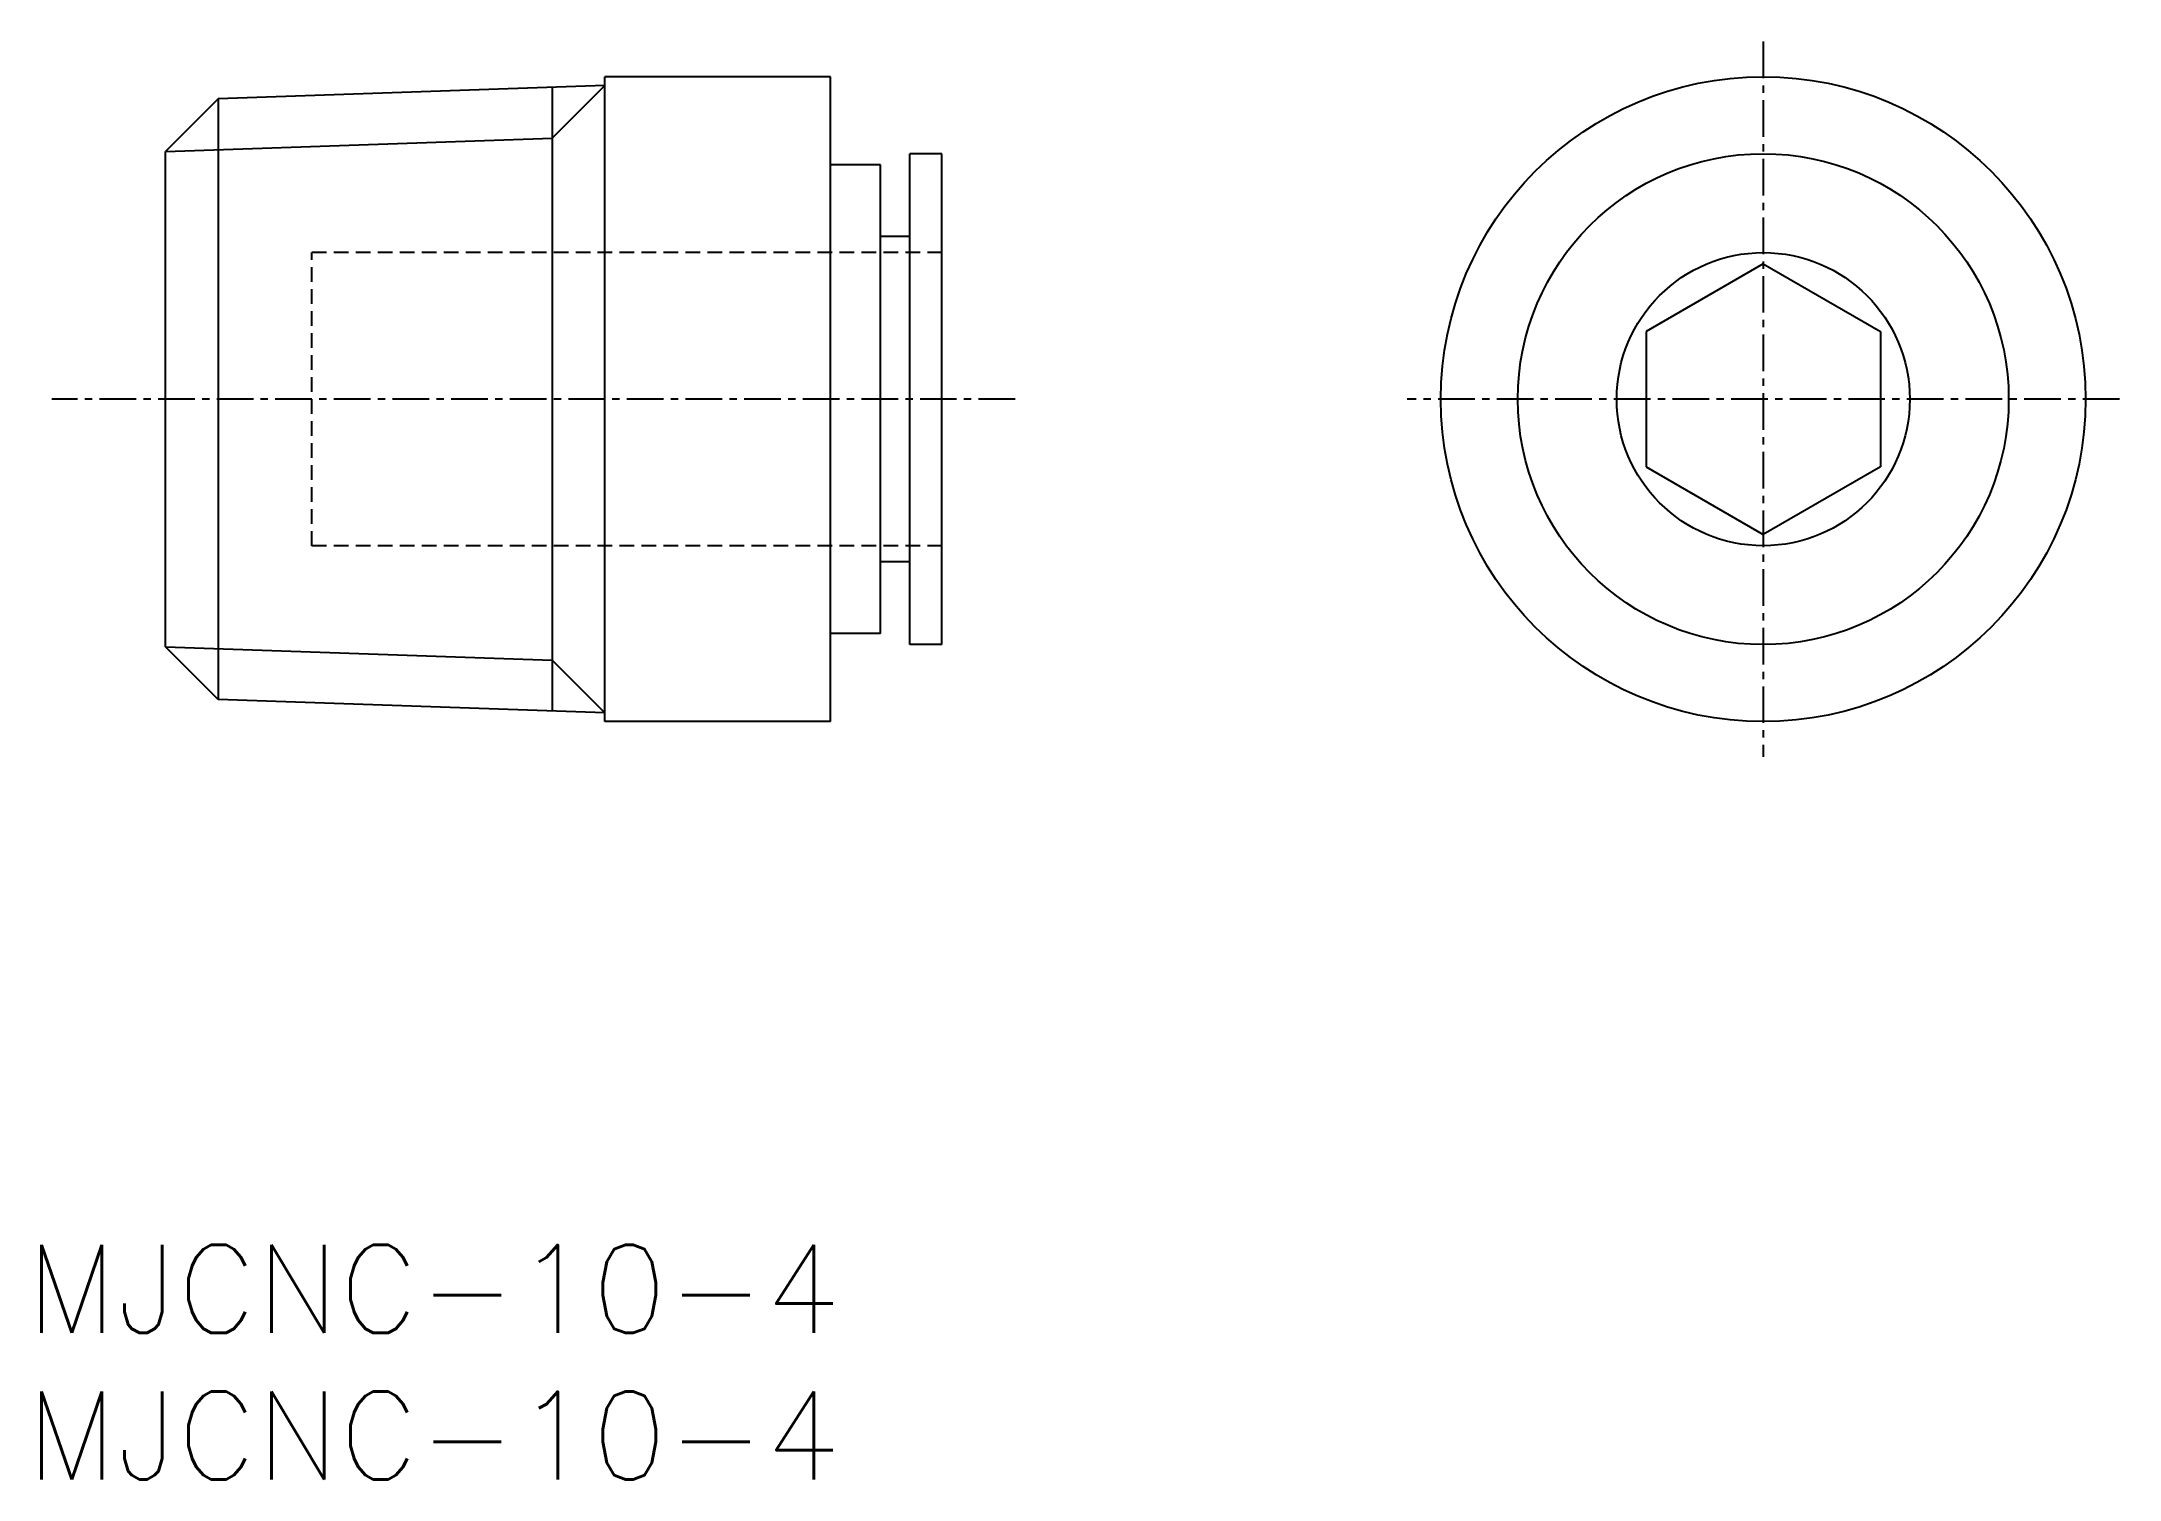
# Model space of a CAD drawing. Extents: x 0.5 to 71.4, y 0 to 49.1.
import ezdxf

# ---------------------------------------------------------------- set-up
doc = ezdxf.new("R2010")
doc.units = 0
doc.linetypes.add('CENTER', pattern=[2, 1.25, -0.25, 0.25, -0.25])
doc.linetypes.add('DASHED', pattern=[0.75, 0.5, -0.25])
doc.layers.get('0').update_dxf_attribs({"linetype": 'CONTINUOUS'})
doc.layers.add('CENTER', color=1, linetype='CENTER')
doc.styles.get("Standard").update_dxf_attribs({"font": 'txt.shx'})

# ---------------------------------------------------------------- blocks, each defined once
blk = doc.blocks.new('*U4')
at = {"color": 7, "linetype": 'CONTINUOUS'}
blk.add_text('MJCNC-10-4', height=3, dxfattribs=at).set_placement((0, 0))
blk = doc.blocks.new('*U5')
at = {"color": 7, "linetype": 'CONTINUOUS'}
blk.add_text('MJCNC-10-4', height=3, dxfattribs=at).set_placement((0, 5))

msp = doc.modelspace()

# ---------------------------------------------------------------- linework, layer by layer
at = {"color": 7, "linetype": 'CONTINUOUS'}
for p, q in [((19.741, 47.558), (6.541, 47.108)), ((19.741, 25.858), (19.741, 47.858)), ((27.441, 47.858), (19.741, 47.858)), ((27.441, 25.858), (27.441, 47.858)), ((6.541, 47.108), (4.741, 45.308)), ((6.541, 47.108), (6.541, 26.608)), ((17.941, 47.497), (17.941, 26.22)), ((4.741, 28.408), (4.741, 45.308)), ((29.141, 44.858), (27.441, 44.858)), ((29.141, 28.858), (29.141, 44.858)), ((30.141, 28.483), (30.141, 45.233)), ((31.241, 45.233), (30.141, 45.233)), ((31.241, 28.483), (31.241, 45.233)), ((30.141, 42.408), (29.141, 42.408)), ((59.265, 41.477), (55.265, 39.168)), ((59.265, 41.477), (63.265, 39.168)), ((55.265, 39.168), (55.265, 34.549)), ((63.265, 39.168), (63.265, 34.549)), ((55.265, 34.549), (59.265, 32.24)), ((63.265, 34.549), (59.265, 32.24)), ((30.141, 31.308), (29.141, 31.308)), ((6.541, 26.608), (4.741, 28.408)), ((29.141, 28.858), (27.441, 28.858)), ((31.241, 28.483), (30.141, 28.483)), ((19.741, 26.158), (6.541, 26.608)), ((27.441, 25.858), (19.741, 25.858))]:
    msp.add_line(p, q, dxfattribs=at)
at = {"color": 3, "linetype": 'CONTINUOUS'}
for p, q in [((19.741, 47.558), (17.941, 45.758)), ((4.741, 45.308), (17.941, 45.758)), ((4.741, 28.408), (17.941, 27.958)), ((19.741, 26.158), (17.941, 27.958))]:
    msp.add_line(p, q, dxfattribs=at)
at = {"color": 3, "linetype": 'DASHED'}
for p, q in [((31.241, 41.858), (9.741, 41.858)), ((9.741, 31.858), (9.741, 41.858)), ((31.241, 31.858), (9.741, 31.858))]:
    msp.add_line(p, q, dxfattribs=at)
at = {"color": 7, "linetype": 'CONTINUOUS'}
for radius in [11, 8.375, 5]:
    msp.add_circle((59.265, 36.858), radius, dxfattribs=at)
at = {"layer": 'CENTER', "color": 1, "linetype": 'CENTER'}
for p, q in [((59.265, 49.059), (59.265, 24.658)), ((33.741, 36.858), (0.868, 36.858)), ((71.42, 36.858), (47.11, 36.858))]:
    msp.add_line(p, q, dxfattribs=at)

# ---------------------------------------------------------------- block references
at = {"color": 7, "linetype": 'CONTINUOUS'}
for name in ['*U5', '*U4']:
    msp.add_blockref(name, (0, 0), dxfattribs=at)

doc.saveas('drawing.dxf')
